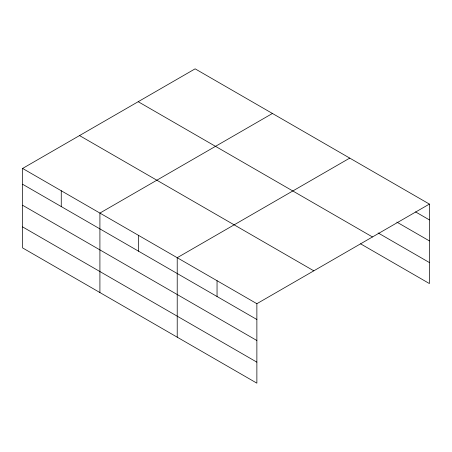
<?xml version="1.0" encoding="UTF-8"?>
<svg xmlns="http://www.w3.org/2000/svg" width="452" height="452" viewBox="0 0 452 452"><rect width="100%" height="100%" fill="white"/><g stroke="black" fill="none" stroke-linecap="round" stroke-linejoin="round"><path stroke-width="0.68" d="M22.6 168.443L256.872 303.699L256.872 383.166L22.6 247.911L22.6 168.443L195.128 68.834L429.4 204.089L429.4 283.557L360.611 243.843M272.437 113.469L99.909 213.078L99.909 292.546M349.746 158.104L177.218 257.708L177.218 337.181M256.872 303.699L429.4 204.089M415.524 211.886L429.4 219.904M396.816 222.096L429.4 240.91M378.109 232.938L429.4 262.55M138.193 101.706L372.465 236.961M79.535 135.572L313.807 270.827M22.6 184.252L256.872 319.507M22.6 205.259L256.872 340.514M22.6 226.904L256.872 362.159M217.045 280.703L217.045 296.518M138.566 235.39L138.566 251.205M61.257 190.761L61.257 206.57"/></g></svg>
